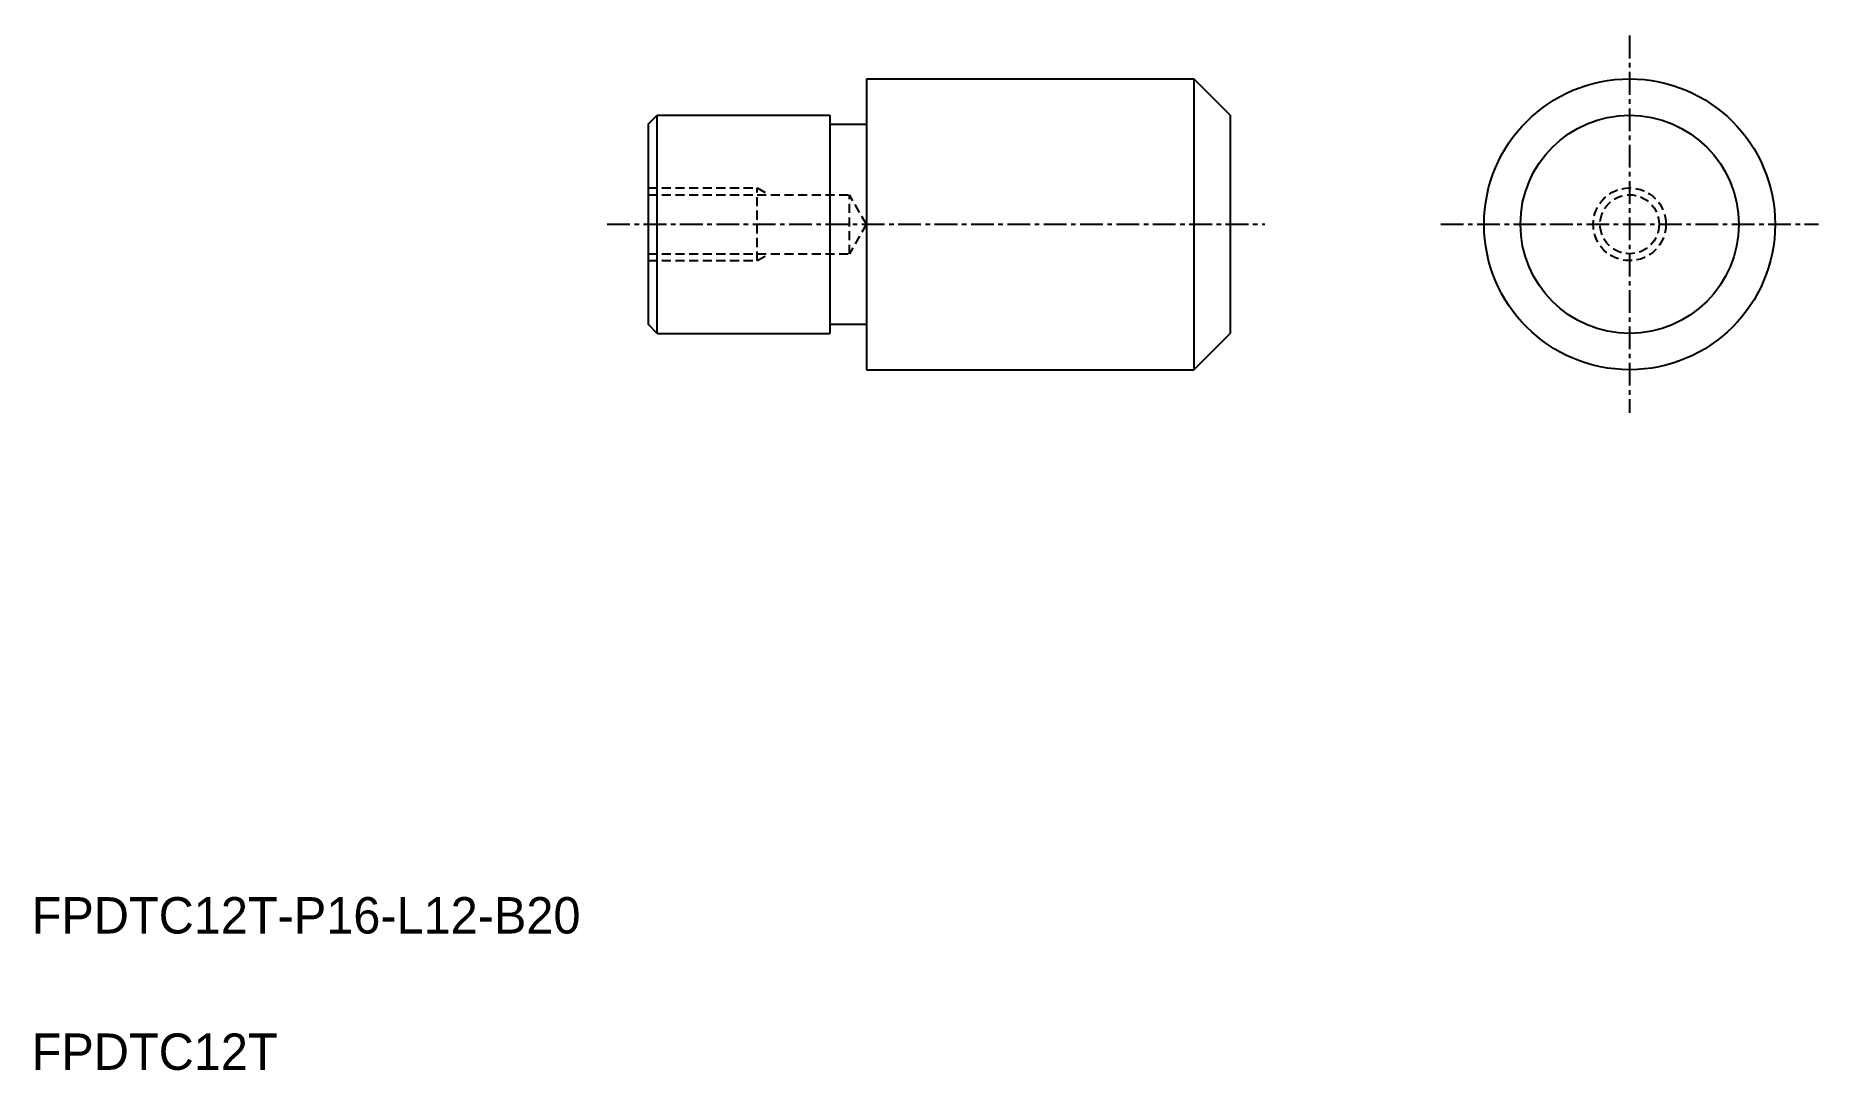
# Model space of a CAD drawing. Extents: x 5.2 to 103.2, y 5 to 61.9.
import ezdxf

# ---------------------------------------------------------------- set-up
doc = ezdxf.new("R2010")
doc.units = 0
doc.linetypes.add('CENTER', pattern=[2, 1.25, -0.25, 0.25, -0.25])
doc.linetypes.add('DASHED', pattern=[0.75, 0.5, -0.25])
doc.layers.get('0').update_dxf_attribs({"linetype": 'CONTINUOUS'})
doc.layers.add('CENTER', color=1, linetype='CENTER')
doc.styles.get("Standard").update_dxf_attribs({"font": 'txt', "height": 1.6})

msp = doc.modelspace()

# ---------------------------------------------------------------- linework, layer by layer
at = {"color": 7, "linetype": 'CONTINUOUS'}
for p, q in [((50.891, 59.512), (68.891, 59.512)), ((50.891, 59.512), (50.891, 43.512)), ((68.891, 59.512), (68.891, 43.512)), ((70.891, 57.512), (68.891, 59.512)), ((38.891, 57.012), (39.391, 57.512)), ((38.891, 57.012), (38.891, 46.012)), ((39.391, 45.512), (39.391, 57.512)), ((39.391, 57.512), (48.891, 57.512)), ((48.891, 57.512), (48.891, 45.512)), ((48.891, 57.012), (50.891, 57.012)), ((70.891, 57.512), (70.891, 45.512)), ((39.391, 45.512), (38.891, 46.012)), ((39.391, 45.512), (48.891, 45.512)), ((48.891, 46.012), (50.891, 46.012)), ((68.891, 43.512), (70.891, 45.512)), ((50.891, 43.512), (68.891, 43.512))]:
    msp.add_line(p, q, dxfattribs=at)
at = {"color": 3, "linetype": 'DASHED'}
for p, q in [((38.891, 53.512), (44.891, 53.512)), ((38.891, 53.133), (49.955, 53.133)), ((44.891, 53.512), (45.548, 53.133)), ((44.891, 49.512), (44.891, 53.512)), ((50.891, 51.512), (49.955, 53.133)), ((49.955, 49.891), (49.955, 53.133)), ((50.891, 51.512), (49.955, 49.891)), ((38.891, 49.891), (49.955, 49.891)), ((38.891, 49.512), (44.891, 49.512)), ((44.891, 49.512), (45.548, 49.891))]:
    msp.add_line(p, q, dxfattribs=at)
at = {"color": 7, "linetype": 'CONTINUOUS'}
for radius in [8, 6]:
    msp.add_circle((92.851, 51.512), radius, dxfattribs=at)
at = {"color": 3, "linetype": 'DASHED'}
for radius in [2, 1.621]:
    msp.add_circle((92.851, 51.512), radius, dxfattribs=at)
at = {"layer": 'CENTER', "color": 1, "linetype": 'CENTER'}
for p, q in [((92.851, 61.89), (92.851, 41.134)), ((36.644, 51.512), (72.792, 51.512)), ((82.474, 51.512), (103.229, 51.512))]:
    msp.add_line(p, q, dxfattribs=at)

# ---------------------------------------------------------------- texts
at = {"color": 7, "linetype": 'CONTINUOUS'}
for s, p in [('FPDTC12T-P16-L12-B20', (5, 12.5)), ('FPDTC12T', (5, 5))]:
    msp.add_text(s, height=2, dxfattribs=at).set_placement(p)

doc.saveas('drawing.dxf')
